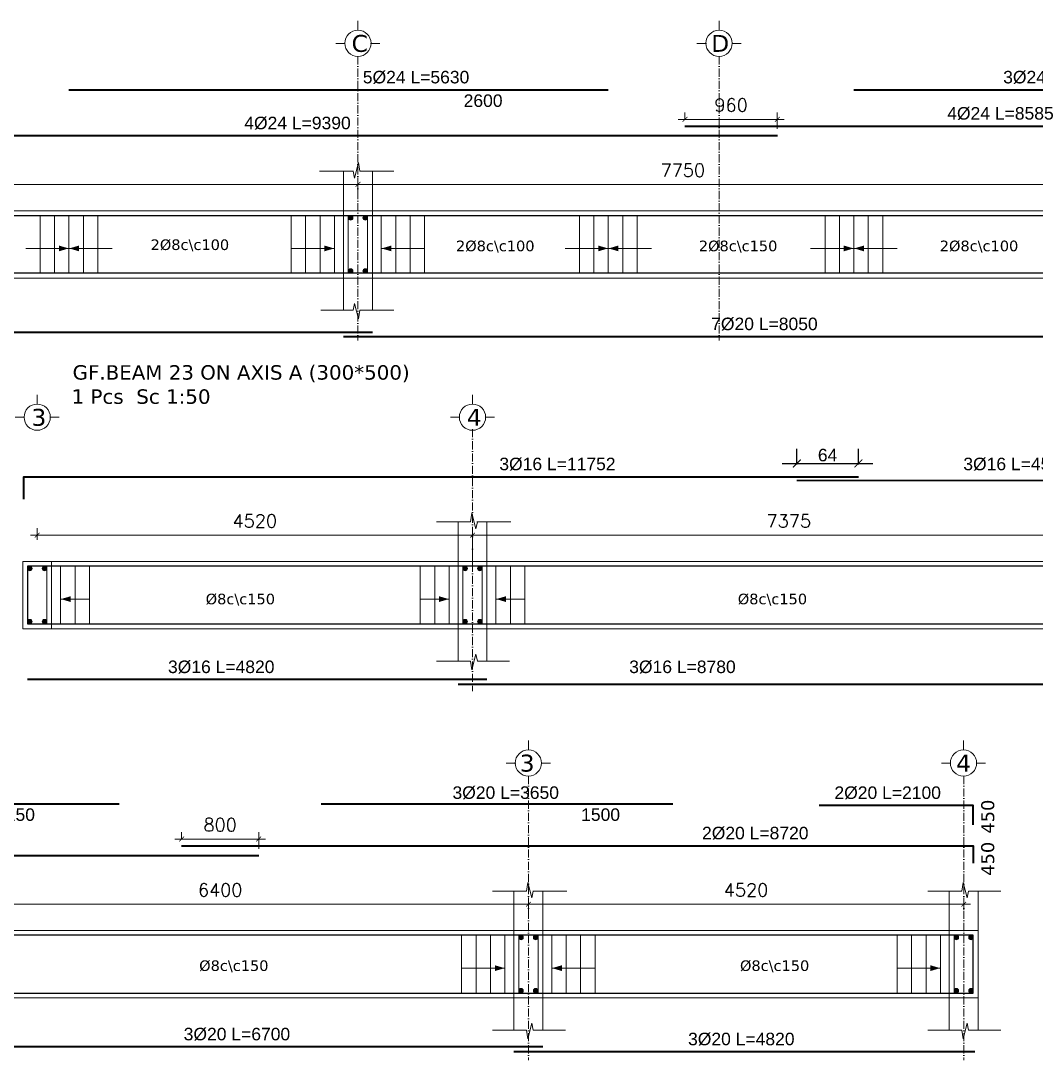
# Model space of a CAD drawing. Header units: inches. Extents: x -26151 to 62940, y -10194 to 246332.
# Drawn here: x 1699 to 2753, y 113458 to 114537 of the extents above; entities that cross this region are included whole.
import ezdxf

# ---------------------------------------------------------------- set-up
doc = ezdxf.new("R2010")
doc.units = ezdxf.units.IN
doc.header["$LTSCALE"] = 0.7
doc.header["$MEASUREMENT"] = 0
doc.linetypes.add('ACAD_ISO10W100', pattern=[18, 12, -3, 0, -3])
doc.layers.get('0').update_dxf_attribs({"lineweight": 13})
doc.layers.get('Defpoints').update_dxf_attribs({"lineweight": 5})
for name, color, linetype, lineweight in [('axis', 254, 'ACAD_ISO10W100', 9), ('BEAM FRAME', 5, 'Continuous', 18), ('COLUMN', 4, 'Continuous', 20), ('elevline', 30, 'Continuous', 20), ('FRAME 070', 5, 'Continuous', 60), ('hach', 9, 'Continuous', 9), ('hatch', 9, 'Continuous', 9), ('renforcment', 141, 'Continuous', 40), ('tex', 3, 'Continuous', 25), ('TEXT', 3, 'Continuous', 25), ('top rein. extension', 50, 'Continuous', 20), ('top renforcment', 7, 'Continuous', 40)]:
    doc.layers.add(name, color=color, linetype=linetype, lineweight=lineweight)
doc.styles.add('100', font='romans.shx', dxfattribs={"height": 13.5})
doc.styles.add('romanc', font='verdana.ttf', dxfattribs={"height": 250})
doc.styles.get("Standard").update_dxf_attribs({"font": 'arial.ttf', "height": 13})
doc.dimstyles.new('100', dxfattribs={"dimtxt": 13.5, "dimasz": 5, "dimexe": 7, "dimexo": 7, "dimgap": 8, "dimtad": 1, "dimdec": 0, "dimlfac": 10, "dimzin": 4, "dimdsep": 46, "dimtxsty": '100', "dimblk": 'ARCHTICK', "dimcen": 0.09, "dimdle": 7, "dimclrd": 1, "dimclre": 8, "dimclrt": 2, "dimadec": 0, "dimazin": 1, "dimtfac": 1, "dimtdec": 0, "dimtix": 1, "dimtofl": 0, "dimtmove": 0, "dimatfit": 3, "dimldrblk": 'ARCHTICK', "dimfxl": 0, "dimtolj": 1, "dimtzin": 0, "dimlwd": -1, "dimlwe": -1, "dimarcsym": 0})
doc.dimstyles.get("Standard").update_dxf_attribs({"dimtxt": 13, "dimasz": 5, "dimexe": 0.18, "dimexo": 0.0625, "dimgap": 6, "dimtad": 1, "dimdec": 0, "dimlfac": 10, "dimzin": 0, "dimdsep": 46, "dimtxsty": 'Standard', "dimblk": 'ARCHTICK', "dimcen": 0.09, "dimse1": 1, "dimse2": 1, "dimclrd": 1, "dimclre": 7, "dimclrt": 3, "dimadec": 0, "dimazin": 0, "dimtfac": 1, "dimtdec": 0, "dimtix": 1, "dimtofl": 0, "dimtmove": 0, "dimatfit": 3, "dimldrblk": 'ARCHTICK', "dimfxl": 0, "dimtolj": 1, "dimtzin": 0, "dimarcsym": 0})
doc.dimstyles.new('STANDARD$0', dxfattribs={"dimscale": 0, "dimtxt": 50, "dimasz": 8, "dimexe": 15, "dimexo": 0.0625, "dimgap": 2, "dimtad": 1, "dimdec": 0, "dimzin": 0, "dimdsep": 46, "dimtxsty": 'Standard', "dimblk1": 'ARCHTICK', "dimblk2": 'ARCHTICK', "dimsah": 1, "dimcen": 0.09, "dimdle": 15, "dimclrd": 3, "dimclre": 3, "dimclrt": 3, "dimazin": 0, "dimtfac": 1, "dimtdec": 0, "dimtofl": 0, "dimtmove": 1, "dimatfit": 3, "dimldrblk": 'ARCHTICK', "dimfxl": 0, "dimtolj": 1, "dimtzin": 0, "dimarcsym": 0})

# ---------------------------------------------------------------- blocks, each defined once
blk = doc.blocks.new('*D889')
at = {"layer": 'Defpoints', "color": 0, "transparency": 16777216}
for p in [(1596.8, 114417.6, -167.8), (2496.9, 114417.6, -221.1), (2496.9, 114417.6)]:
    blk.add_point(p, dxfattribs=at)
at = {"layer": 'TEXT', "color": 3, "transparency": 16777216, "insert": (1986.1, 114430.6), "char_height": 13, "attachment_point": 5}
blk.add_mtext('\\A1;4%%C24 L=9390', dxfattribs=at)
blk = doc.blocks.new('_ArchTick')
at = {"color": 0, "linetype": 'ByBlock', "lineweight": 0, "const_width": 0.15}
blk.add_lwpolyline([(-0.5, -0.5), (0.5, 0.5)], dxfattribs=at)
blk = doc.blocks.new('*D890')
at = {"color": 1, "transparency": 16777216}
blk.add_line((2055.8, 114367.1), (1131.8, 114367.1), dxfattribs=at)
at = {"color": 8, "transparency": 16777216}
for p, q in [((1138.8, 114361.1), (1138.8, 114374.1)), ((2048.8, 114360.5), (2048.8, 114374.1))]:
    blk.add_line(p, q, dxfattribs=at)
at = {"layer": 'Defpoints', "color": 0, "transparency": 16777216}
for p in [(1138.8, 114367.1), (1138.8, 114354.1), (2048.8, 114353.5)]:
    blk.add_point(p, dxfattribs=at)
at = {"color": 1, "transparency": 16777216, "xscale": 5, "yscale": 5, "zscale": 5, "rotation": 180}
blk.add_blockref('_ArchTick', (1138.8, 114367.1), dxfattribs=at)
at = {"color": 1, "transparency": 16777216, "xscale": 5, "yscale": 5, "zscale": 5}
blk.add_blockref('_ArchTick', (2048.8, 114367.1), dxfattribs=at)
at = {"color": 2, "transparency": 16777216, "insert": (1593.8, 114381.8), "char_height": 13.5, "attachment_point": 5, "style": '100'}
blk.add_mtext('\\A1;9100', dxfattribs=at)
blk = doc.blocks.new('*D892')
at = {"color": 1, "transparency": 16777216}
blk.add_line((2041.8, 114367.1), (2830.8, 114367.1), dxfattribs=at)
at = {"color": 8, "transparency": 16777216}
for p, q in [((2048.8, 114360.5), (2048.8, 114374.1)), ((2823.8, 114357.3), (2823.8, 114374.1))]:
    blk.add_line(p, q, dxfattribs=at)
at = {"layer": 'Defpoints', "color": 0, "transparency": 16777216}
for p in [(2823.8, 114367.1), (2048.8, 114353.5), (2823.8, 114350.3)]:
    blk.add_point(p, dxfattribs=at)
at = {"color": 1, "transparency": 16777216, "xscale": 5, "yscale": 5, "zscale": 5, "rotation": 180}
blk.add_blockref('_ArchTick', (2048.8, 114367.1), dxfattribs=at)
at = {"color": 1, "transparency": 16777216, "xscale": 5, "yscale": 5, "zscale": 5}
blk.add_blockref('_ArchTick', (2823.8, 114367.1), dxfattribs=at)
at = {"color": 2, "transparency": 16777216, "insert": (2386.2, 114381.8), "char_height": 13.5, "attachment_point": 5, "style": '100'}
blk.add_mtext('\\A1;7750', dxfattribs=at)
blk = doc.blocks.new('*D893')
at = {"layer": 'Defpoints', "color": 0, "transparency": 16777216}
for p in [(2033.8, 114209, -37100.9), (2033.8, 114209), (2833.8, 114209, -13870.6)]:
    blk.add_point(p, dxfattribs=at)
at = {"layer": 'TEXT', "color": 3, "transparency": 16777216, "insert": (2470.9, 114222), "char_height": 13, "attachment_point": 5}
blk.add_mtext('\\A1;7%%C20 L=8050', dxfattribs=at)
blk = doc.blocks.new('*D895')
at = {"layer": 'Defpoints', "color": 0, "transparency": 16777216}
for p in [(928.8, 114213.8, -37100.9), (928.8, 114213.8), (2058.8, 114213.8, -13652.7)]:
    blk.add_point(p, dxfattribs=at)
at = {"layer": 'TEXT', "color": 3, "transparency": 16777216, "insert": (1560.2, 114226.8), "char_height": 13, "attachment_point": 5}
blk.add_mtext('\\A1;7%%C20 L=11350', dxfattribs=at)
blk = doc.blocks.new('*D896')
at = {"layer": 'Defpoints', "color": 0, "transparency": 16777216}
for p in [(2416.9, 114427.6, -19.2), (2416.9, 114427.6), (3216.9, 114427.6, -167.8)]:
    blk.add_point(p, dxfattribs=at)
at = {"layer": 'TEXT', "color": 3, "transparency": 16777216, "insert": (2716, 114440.6), "char_height": 13, "attachment_point": 5}
blk.add_mtext('\\A1;4%%C24 L=8585', dxfattribs=at)
blk = doc.blocks.new('*D902')
at = {"layer": 'Defpoints', "color": 0, "transparency": 16777216}
for p in [(1748.8, 114465.2, -203.1), (1748.8, 114465.2), (2308.8, 114465.2, -189.9)]:
    blk.add_point(p, dxfattribs=at)
at = {"layer": 'TEXT', "color": 3, "transparency": 16777216, "insert": (2109.2, 114478.2), "char_height": 13, "attachment_point": 5}
blk.add_mtext('\\A1;5%%C24 L=5630', dxfattribs=at)
blk = doc.blocks.new('*D903')
at = {"layer": 'Defpoints', "color": 0, "transparency": 16777216}
for p in [(2048.8, 114463.6), (2308.8, 114463.6), (2308.8, 114441.2)]:
    blk.add_point(p, dxfattribs=at)
at = {"layer": 'TEXT', "color": 3, "transparency": 16777216, "insert": (2178.8, 114453.9), "char_height": 13, "attachment_point": 5}
blk.add_mtext('\\A1;2600', dxfattribs=at)
blk = doc.blocks.new('*D905')
at = {"layer": 'Defpoints', "color": 0, "transparency": 16777216}
for p in [(2563.8, 114465.2, -203.1), (2563.8, 114465.2), (3073.8, 114465.2, -189.9)]:
    blk.add_point(p, dxfattribs=at)
at = {"layer": 'TEXT', "color": 3, "transparency": 16777216, "insert": (2774.1, 114478.2), "char_height": 13, "attachment_point": 5}
blk.add_mtext('\\A1;3%%C24 L=5100', dxfattribs=at)
blk = doc.blocks.new('*D907')
at = {"color": 8, "transparency": 16777216}
for p, q in [((2388.3, 114434.6), (2388.3, 114441.6)), ((2484.3, 114424.6), (2484.3, 114441.6))]:
    blk.add_line(p, q, dxfattribs=at)
at = {"color": 1, "transparency": 16777216}
blk.add_line((2491.3, 114434.6), (2381.3, 114434.6), dxfattribs=at)
at = {"layer": 'Defpoints', "color": 0, "transparency": 16777216}
for p in [(2388.3, 114434.6), (2388.3, 114427.6), (2484.3, 114417.6)]:
    blk.add_point(p, dxfattribs=at)
at = {"color": 1, "transparency": 16777216, "xscale": 5, "yscale": 5, "zscale": 5, "rotation": 180}
blk.add_blockref('_ArchTick', (2388.3, 114434.6), dxfattribs=at)
at = {"color": 1, "transparency": 16777216, "xscale": 5, "yscale": 5, "zscale": 5}
blk.add_blockref('_ArchTick', (2484.3, 114434.6), dxfattribs=at)
at = {"color": 2, "transparency": 16777216, "insert": (2436.3, 114449.4), "char_height": 13.5, "attachment_point": 5, "style": '100'}
blk.add_mtext('\\A1;960', dxfattribs=at)
blk = doc.blocks.new('*D920')
at = {"color": 8, "transparency": 16777216}
for p, q in [((2167.8, 113966.4), (2167.8, 114010)), ((2905.3, 113984), (2905.3, 114010))]:
    blk.add_line(p, q, dxfattribs=at)
at = {"color": 1, "transparency": 16777216}
blk.add_line((2160.8, 114003), (2912.3, 114003), dxfattribs=at)
at = {"layer": 'Defpoints', "color": 0, "transparency": 16777216}
for p in [(2905.3, 114003), (2905.3, 113977), (2167.8, 113959.4)]:
    blk.add_point(p, dxfattribs=at)
at = {"color": 1, "transparency": 16777216, "xscale": 5, "yscale": 5, "zscale": 5, "rotation": 180}
blk.add_blockref('_ArchTick', (2167.8, 114003), dxfattribs=at)
at = {"color": 1, "transparency": 16777216, "xscale": 5, "yscale": 5, "zscale": 5}
blk.add_blockref('_ArchTick', (2905.3, 114003), dxfattribs=at)
at = {"color": 2, "transparency": 16777216, "insert": (2496.2, 114017.7), "char_height": 13.5, "attachment_point": 5, "style": '100'}
blk.add_mtext('\\A1;7375', dxfattribs=at)
blk = doc.blocks.new('*D921')
at = {"layer": 'Defpoints', "color": 0, "transparency": 16777216}
for p in [(1705.8, 113853, -13652.7), (2781, 113853, -37318.8), (2781, 113853)]:
    blk.add_point(p, dxfattribs=at)
at = {"layer": 'TEXT', "color": 3, "transparency": 16777216, "insert": (2385.8, 113866), "char_height": 13, "attachment_point": 5}
blk.add_mtext('\\A1;3%%C16 L=8780', dxfattribs=at)
blk = doc.blocks.new('*D922')
at = {"layer": 'Defpoints', "color": 0, "transparency": 16777216}
for p in [(1487.8, 114063.6, 264.3), (1487.8, 114063.6), (2663, 114063.6, -440.4)]:
    blk.add_point(p, dxfattribs=at)
at = {"layer": 'TEXT', "color": 3, "transparency": 16777216, "insert": (2256, 114076.6), "char_height": 13, "attachment_point": 5}
blk.add_mtext('\\A1;3%%C16 L=11752', dxfattribs=at)
blk = doc.blocks.new('*D923')
at = {"color": 8, "transparency": 16777216}
for p, q in [((1715.8, 113997.9), (1715.8, 114010)), ((2167.8, 113966.4), (2167.8, 114010))]:
    blk.add_line(p, q, dxfattribs=at)
at = {"color": 1, "transparency": 16777216}
blk.add_line((2174.8, 114003), (1708.8, 114003), dxfattribs=at)
at = {"layer": 'Defpoints', "color": 0, "transparency": 16777216}
for p in [(1715.8, 114003), (1715.8, 113990.9), (2167.8, 113959.4)]:
    blk.add_point(p, dxfattribs=at)
at = {"color": 1, "transparency": 16777216, "xscale": 5, "yscale": 5, "zscale": 5, "rotation": 180}
blk.add_blockref('_ArchTick', (1715.8, 114003), dxfattribs=at)
at = {"color": 1, "transparency": 16777216, "xscale": 5, "yscale": 5, "zscale": 5}
blk.add_blockref('_ArchTick', (2167.8, 114003), dxfattribs=at)
at = {"color": 2, "transparency": 16777216, "insert": (1941.8, 114017.7), "char_height": 13.5, "attachment_point": 5, "style": '100'}
blk.add_mtext('\\A1;4520', dxfattribs=at)
blk = doc.blocks.new('*D924')
at = {"layer": 'Defpoints', "color": 0, "transparency": 16777216}
for p in [(883.8, 113670.4, -218.4), (883.8, 113670.4), (1933.8, 113670.4, -167.8)]:
    blk.add_point(p, dxfattribs=at)
at = {"layer": 'TEXT', "color": 3, "transparency": 16777216, "insert": (1352.1, 113683.4), "char_height": 13, "attachment_point": 5}
blk.add_mtext('\\A1;2%%C20 L=10600', dxfattribs=at)
blk = doc.blocks.new('*D925')
at = {"color": 1, "transparency": 16777216}
blk.add_line((2218.8, 113619.8), (2684.8, 113619.8), dxfattribs=at)
at = {"color": 8, "transparency": 16777216}
for p, q in [((2225.8, 113613.3), (2225.8, 113626.8)), ((2677.8, 113613.9), (2677.8, 113626.8))]:
    blk.add_line(p, q, dxfattribs=at)
at = {"layer": 'Defpoints', "color": 0, "transparency": 16777216}
for p in [(2677.8, 113619.8), (2225.8, 113606.3), (2677.8, 113606.9)]:
    blk.add_point(p, dxfattribs=at)
at = {"color": 1, "transparency": 16777216, "xscale": 5, "yscale": 5, "zscale": 5, "rotation": 180}
blk.add_blockref('_ArchTick', (2225.8, 113619.8), dxfattribs=at)
at = {"color": 1, "transparency": 16777216, "xscale": 5, "yscale": 5, "zscale": 5}
blk.add_blockref('_ArchTick', (2677.8, 113619.8), dxfattribs=at)
at = {"color": 2, "transparency": 16777216, "insert": (2451.8, 113634.6), "char_height": 13.5, "attachment_point": 5, "style": '100'}
blk.add_mtext('\\A1;4520', dxfattribs=at)
blk = doc.blocks.new('*D926')
at = {"layer": 'Defpoints', "color": 0, "transparency": 16777216}
for p in [(1852.8, 113680.4, -157.8), (1852.8, 113680.4), (2738.8, 113680.4, -218.5)]:
    blk.add_point(p, dxfattribs=at)
at = {"layer": 'TEXT', "color": 3, "transparency": 16777216, "insert": (2461.4, 113693.4), "char_height": 13, "attachment_point": 5}
blk.add_mtext('\\A1;2%%C20 L=8720', dxfattribs=at)
blk = doc.blocks.new('*D942')
at = {"color": 1, "transparency": 16777216}
blk.add_line((1952.8, 113687.4), (1858.8, 113687.4), dxfattribs=at)
at = {"color": 8, "transparency": 16777216}
for p, q in [((1865.8, 113687.4), (1865.8, 113694.4)), ((1945.8, 113677.4), (1945.8, 113694.4))]:
    blk.add_line(p, q, dxfattribs=at)
at = {"layer": 'Defpoints', "color": 0, "transparency": 16777216}
for p in [(1865.8, 113687.4), (1865.8, 113680.4), (1945.8, 113670.4)]:
    blk.add_point(p, dxfattribs=at)
at = {"color": 1, "transparency": 16777216, "xscale": 5, "yscale": 5, "zscale": 5, "rotation": 180}
blk.add_blockref('_ArchTick', (1865.8, 113687.4), dxfattribs=at)
at = {"color": 1, "transparency": 16777216, "xscale": 5, "yscale": 5, "zscale": 5}
blk.add_blockref('_ArchTick', (1945.8, 113687.4), dxfattribs=at)
at = {"color": 2, "transparency": 16777216, "insert": (1905.8, 113702.2), "char_height": 13.5, "attachment_point": 5, "style": '100'}
blk.add_mtext('\\A1;800', dxfattribs=at)
blk = doc.blocks.new('*D927')
at = {"color": 1, "transparency": 16777216}
blk.add_line((2232.8, 113619.8), (1578.8, 113619.8), dxfattribs=at)
at = {"color": 8, "transparency": 16777216}
for p, q in [((1585.8, 113610.9), (1585.8, 113626.8)), ((2225.8, 113613.3), (2225.8, 113626.8))]:
    blk.add_line(p, q, dxfattribs=at)
at = {"layer": 'Defpoints', "color": 0, "transparency": 16777216}
for p in [(1585.8, 113619.8), (1585.8, 113603.9), (2225.8, 113606.3)]:
    blk.add_point(p, dxfattribs=at)
at = {"color": 1, "transparency": 16777216, "xscale": 5, "yscale": 5, "zscale": 5, "rotation": 180}
blk.add_blockref('_ArchTick', (1585.8, 113619.8), dxfattribs=at)
at = {"color": 1, "transparency": 16777216, "xscale": 5, "yscale": 5, "zscale": 5}
blk.add_blockref('_ArchTick', (2225.8, 113619.8), dxfattribs=at)
at = {"color": 2, "transparency": 16777216, "insert": (1905.8, 113634.6), "char_height": 13.5, "attachment_point": 5, "style": '100'}
blk.add_mtext('\\A1;6400', dxfattribs=at)
blk = doc.blocks.new('*D931')
at = {"layer": 'Defpoints', "color": 0, "transparency": 16777216}
for p in [(1575.8, 113471.7, -13652.7), (2235.8, 113471.7, -37100.9), (2235.8, 113471.7)]:
    blk.add_point(p, dxfattribs=at)
at = {"layer": 'TEXT', "color": 3, "transparency": 16777216, "insert": (1923.2, 113484.7), "char_height": 13, "attachment_point": 5}
blk.add_mtext('\\A1;3%%C20 L=6700', dxfattribs=at)
blk = doc.blocks.new('*D933')
at = {"layer": 'Defpoints', "color": 0, "transparency": 16777216}
for p in [(2217.8, 113466.6, -13652.7), (2689.5, 113466.6, -37100.9), (2689.5, 113466.6)]:
    blk.add_point(p, dxfattribs=at)
at = {"layer": 'TEXT', "color": 3, "transparency": 16777216, "insert": (2446.9, 113479.6), "char_height": 13, "attachment_point": 5}
blk.add_mtext('\\A1;3%%C20 L=4820', dxfattribs=at)
blk = doc.blocks.new('*D934')
at = {"layer": 'Defpoints', "color": 0, "transparency": 16777216}
for p in [(2527.8, 113722.3, -209.5), (2737.8, 113722.3, -218.4), (2737.8, 113722.3)]:
    blk.add_point(p, dxfattribs=at)
at = {"layer": 'TEXT', "color": 3, "transparency": 16777216, "insert": (2598.9, 113735.3), "char_height": 13, "attachment_point": 5}
blk.add_mtext('\\A1;2%%C20 L=2100', dxfattribs=at)
blk = doc.blocks.new('*D935')
at = {"layer": 'Defpoints', "color": 0, "transparency": 16777216}
for p in [(1435.8, 113724, -203.1), (1435.8, 113722.4), (1800.8, 113724, -189.9)]:
    blk.add_point(p, dxfattribs=at)
at = {"layer": 'TEXT', "color": 3, "transparency": 16777216, "insert": (1621.9, 113735.4), "char_height": 13, "attachment_point": 5}
blk.add_mtext('\\A1;3%%C20 L=3650', dxfattribs=at)
blk = doc.blocks.new('*D936')
at = {"layer": 'Defpoints', "color": 0, "transparency": 16777216}
for p in [(1585.8, 113722.4), (1800.8, 113722.4), (1800.8, 113700)]:
    blk.add_point(p, dxfattribs=at)
at = {"layer": 'TEXT', "color": 3, "transparency": 16777216, "insert": (1693.3, 113712.7), "char_height": 13, "attachment_point": 5}
blk.add_mtext('\\A1;2150', dxfattribs=at)
blk = doc.blocks.new('*D937')
at = {"layer": 'Defpoints', "color": 0, "transparency": 16777216}
for p in [(2010.8, 113724, -203.1), (2010.8, 113722.4), (2375.8, 113724, -189.9)]:
    blk.add_point(p, dxfattribs=at)
at = {"layer": 'TEXT', "color": 3, "transparency": 16777216, "insert": (2202.3, 113735.4), "char_height": 13, "attachment_point": 5}
blk.add_mtext('\\A1;3%%C20 L=3650', dxfattribs=at)
blk = doc.blocks.new('*D938')
at = {"layer": 'Defpoints', "color": 0, "transparency": 16777216}
for p in [(2225.8, 113722.4), (2375.8, 113722.4), (2375.8, 113700)]:
    blk.add_point(p, dxfattribs=at)
at = {"layer": 'TEXT', "color": 3, "transparency": 16777216, "insert": (2300.8, 113712.7), "char_height": 13, "attachment_point": 5}
blk.add_mtext('\\A1;1500', dxfattribs=at)
blk = doc.blocks.new('*D1873')
at = {"layer": 'Defpoints', "color": 0, "transparency": 16777216}
for p in [(2568.5, 114077.4), (2504.5, 114042.6), (2568.5, 114046.6)]:
    blk.add_point(p, dxfattribs=at)
at = {"layer": 'hach', "color": 3, "lineweight": -2, "transparency": 16777216}
for p, q in [((2504.5, 114076.2), (2504.5, 114092.4)), ((2568.5, 114076.2), (2568.5, 114092.4)), ((2489.5, 114077.4), (2583.5, 114077.4))]:
    blk.add_line(p, q, dxfattribs=at)
at = {"layer": 'hach', "color": 3, "lineweight": -2, "transparency": 16777216, "xscale": 8, "yscale": 8, "zscale": 8, "rotation": 180}
blk.add_blockref('_ArchTick', (2504.5, 114077.4), dxfattribs=at)
at = {"layer": 'hach', "color": 3, "lineweight": -2, "transparency": 16777216, "xscale": 8, "yscale": 8, "zscale": 8}
blk.add_blockref('_ArchTick', (2568.5, 114077.4), dxfattribs=at)
at = {"layer": 'hach', "color": 3, "transparency": 16777216, "insert": (2536.5, 114086), "char_height": 13, "attachment_point": 5}
blk.add_mtext('\\A1;64', dxfattribs=at)
blk = doc.blocks.new('*D1874')
at = {"layer": 'Defpoints', "color": 0, "transparency": 16777216}
for p in [(1964.5, 114063.6, 264.3), (1964.5, 114063.6), (3139.7, 114063.6, -440.4)]:
    blk.add_point(p, dxfattribs=at)
at = {"layer": 'TEXT', "color": 3, "transparency": 16777216, "insert": (2732.7, 114076.6), "char_height": 13, "attachment_point": 5}
blk.add_mtext('\\A1;3%%C16 L=4560', dxfattribs=at)
blk = doc.blocks.new('*D1875')
at = {"layer": 'Defpoints', "color": 0, "transparency": 16777216}
for p in [(1226.9, 113853, -13652.7), (2302.1, 113853, -37318.8), (2302.1, 113853)]:
    blk.add_point(p, dxfattribs=at)
at = {"layer": 'TEXT', "color": 3, "transparency": 16777216, "insert": (1906.9, 113866), "char_height": 13, "attachment_point": 5}
blk.add_mtext('\\A1;3%%C16 L=4820', dxfattribs=at)

msp = doc.modelspace()

# ---------------------------------------------------------------- hatches: boundary and pattern name
at = {"layer": 'elevline'}
for points in [[(2043.57, 114332.38, 1), (2038.81, 114332.38, 1)], [(2054.05, 114332.38, -1), (2058.81, 114332.38, -1)], [(2043.57, 114277.13, -1), (2038.81, 114277.13, -1)], [(2054.05, 114277.13, 1), (2058.81, 114277.13, 1)], [(1710.57, 113968.3, 1), (1705.81, 113968.3, 1)], [(1721.06, 113968.3, -1), (1725.81, 113968.3, -1)], [(2162.57, 113968.3, 1), (2157.81, 113968.3, 1)], [(2173.06, 113968.3, -1), (2177.81, 113968.3, -1)], [(1710.57, 113913.06, -1), (1705.81, 113913.06, -1)], [(1721.06, 113913.06, 1), (1725.81, 113913.06, 1)], [(2162.57, 113913.06, -1), (2157.81, 113913.06, -1)], [(2173.06, 113913.06, 1), (2177.81, 113913.06, 1)], [(2220.57, 113585.17, 1), (2215.81, 113585.17, 1)], [(2231.06, 113585.17, -1), (2235.81, 113585.17, -1)], [(2672.57, 113585.17, 1), (2667.81, 113585.17, 1)], [(2683.06, 113585.17, -1), (2687.81, 113585.17, -1)], [(2220.57, 113529.93, -1), (2215.81, 113529.93, -1)], [(2231.06, 113529.93, 1), (2235.81, 113529.93, 1)], [(2672.57, 113529.93, -1), (2667.81, 113529.93, -1)], [(2683.06, 113529.93, 1), (2687.81, 113529.93, 1)]]:
    msp.add_hatch(color=256, dxfattribs=at).paths.add_polyline_path(points)

# ---------------------------------------------------------------- linework, layer by layer
at = {"layer": 'axis'}
for p, q in [((2048.81, 114499.95, -156.28), (2048.81, 114205.02, -156.28)), ((2423.81, 114499.95, -156.28), (2423.81, 114205.02, -156.28)), ((2423.81, 114499.95, -156.28), (2423.81, 114205.02, -156.28)), ((2167.81, 114113.11), (2167.81, 113840.94)), ((2225.81, 113752.74), (2225.81, 113457.81)), ((2677.81, 113752.74), (2677.81, 113457.81))]:
    msp.add_line(p, q, dxfattribs=at)
at = {"layer": 'BEAM FRAME'}
for points, elevation in [([(3863.81, 114269.76), (928.81, 114269.76), (928.81, 114339.76), (3863.81, 114339.76)], 61.63), ([(1700.81, 113905.68), (2919.81, 113905.68), (2919.81, 113975.68), (1700.81, 113975.68)], 217.91), ([(928.81, 113522.55), (2692.81, 113522.55), (2692.81, 113592.55), (928.81, 113592.55)], 217.91)]:
    msp.add_lwpolyline(points, close=True, dxfattribs=dict(at, elevation=elevation))
at = {"layer": 'COLUMN', "lineweight": 20}
for p, q in [((2033.81, 114380.68, 61.63), (2033.81, 114339.76, 61.63)), ((2063.81, 114380.68, 61.63), (2063.81, 114339.76, 61.63)), ((2033.81, 114236.33, 61.63), (2033.81, 114269.76, 61.63)), ((2063.81, 114236.33, 61.63), (2063.81, 114269.76, 61.63)), ((2152.81, 114016.61, 217.91), (2152.81, 113975.68, 217.91)), ((2182.81, 114016.61, 217.91), (2182.81, 113975.68, 217.91)), ((2152.81, 113872.25, 217.91), (2152.81, 113905.68, 217.91)), ((2182.81, 113872.25, 217.91), (2182.81, 113905.68, 217.91)), ((2210.81, 113633.48, 217.91), (2210.81, 113592.55, 217.91)), ((2240.81, 113633.48, 217.91), (2240.81, 113592.55, 217.91)), ((2662.81, 113633.48, 217.91), (2662.81, 113592.55, 217.91)), ((2692.81, 113633.48, 217.91), (2692.81, 113592.55, 217.91)), ((2210.81, 113489.12, 217.91), (2210.81, 113522.55, 217.91)), ((2240.81, 113489.12, 217.91), (2240.81, 113522.55, 217.91)), ((2662.81, 113489.12, 217.91), (2662.81, 113522.55, 217.91)), ((2692.81, 113489.12, 217.91), (2692.81, 113522.55, 217.91))]:
    msp.add_line(p, q, dxfattribs=at)
at = {"layer": 'elevline'}
for p, q in [((1718.85, 114274.76, -156.28), (1718.85, 114334.76, -156.28)), ((1733.85, 114274.76, -156.28), (1733.85, 114334.76, -156.28)), ((1748.81, 114274.76, -156.28), (1748.81, 114334.76, -156.28)), ((1763.77, 114274.76, -156.28), (1763.77, 114334.76, -156.28)), ((1778.77, 114274.76, -156.28), (1778.77, 114334.76, -156.28)), ((1979.54, 114274.76, -156.28), (1979.54, 114334.76, -156.28)), ((1994.54, 114274.76, -156.28), (1994.54, 114334.76, -156.28)), ((2009.54, 114274.76, -156.28), (2009.54, 114334.76, -156.28)), ((2024.5, 114274.76, -156.28), (2024.5, 114334.76, -156.28)), ((2073.12, 114274.76, -156.28), (2073.12, 114334.76, -156.28)), ((2088.08, 114274.76, -156.28), (2088.08, 114334.76, -156.28)), ((2103.08, 114274.76, -156.28), (2103.08, 114334.76, -156.28)), ((2118.08, 114274.76, -156.28), (2118.08, 114334.76, -156.28)), ((2278.85, 114274.76, -156.28), (2278.85, 114334.76, -156.28)), ((2293.85, 114274.76, -156.28), (2293.85, 114334.76, -156.28)), ((2308.81, 114274.76, -156.28), (2308.81, 114334.76, -156.28)), ((2323.77, 114274.76, -156.28), (2323.77, 114334.76, -156.28)), ((2338.77, 114274.76, -156.28), (2338.77, 114334.76, -156.28)), ((2533.85, 114274.76, -156.28), (2533.85, 114334.76, -156.28)), ((2548.85, 114274.76, -156.28), (2548.85, 114334.76, -156.28)), ((2563.81, 114274.76, -156.28), (2563.81, 114334.76, -156.28)), ((2578.77, 114274.76, -156.28), (2578.77, 114334.76, -156.28)), ((2593.77, 114274.76, -156.28), (2593.77, 114334.76, -156.28)), ((1740.12, 113910.68), (1740.12, 113970.68)), ((1755.08, 113910.68), (1755.08, 113970.68)), ((1770.08, 113910.68), (1770.08, 113970.68)), ((2113.54, 113910.68), (2113.54, 113970.68)), ((2128.54, 113910.68), (2128.54, 113970.68)), ((2143.5, 113910.68), (2143.5, 113970.68)), ((2192.12, 113910.68), (2192.12, 113970.68)), ((2207.08, 113910.68), (2207.08, 113970.68)), ((2222.08, 113910.68), (2222.08, 113970.68)), ((2156.54, 113527.55), (2156.54, 113587.55)), ((2171.54, 113527.55), (2171.54, 113587.55)), ((2186.54, 113527.55), (2186.54, 113587.55)), ((2201.5, 113527.55), (2201.5, 113587.55)), ((2250.12, 113527.55), (2250.12, 113587.55)), ((2265.08, 113527.55), (2265.08, 113587.55)), ((2280.08, 113527.55), (2280.08, 113587.55)), ((2295.08, 113527.55), (2295.08, 113587.55)), ((2608.74, 113527.55), (2608.74, 113587.55)), ((2623.74, 113527.55), (2623.74, 113587.55)), ((2638.74, 113527.55), (2638.74, 113587.55)), ((2653.7, 113527.55), (2653.7, 113587.55)), ((2667.77, 113527.55), (2667.77, 113587.55))]:
    msp.add_line(p, q, dxfattribs=at)
for centre in [(2041.19, 114332.38, -156.28), (2056.43, 114332.38, -156.28), (2041.19, 114277.13, -156.28), (2056.43, 114277.13, -156.28), (1708.19, 113968.3), (1723.43, 113968.3), (2160.19, 113968.3), (2175.43, 113968.3), (1708.19, 113913.06), (1723.43, 113913.06), (2160.19, 113913.06), (2175.43, 113913.06), (2218.19, 113585.17), (2233.43, 113585.17), (2670.19, 113585.17), (2685.43, 113585.17), (2218.19, 113529.93), (2233.43, 113529.93), (2670.19, 113529.93), (2685.43, 113529.93)]:
    msp.add_circle(centre, 2.38, dxfattribs=at)
at = {"layer": 'FRAME 070', "lineweight": 20}
for p, q in [((2049.49, 114389.68, 61.63), (2045.31, 114373.61, 61.63)), ((2050.84, 114380.68, 61.63), (2049.49, 114389.68, 61.63)), ((2044.28, 114380.68, 61.63), (2008.93, 114380.68, 61.63)), ((2045.31, 114373.61, 61.63), (2043.8, 114380.68, 61.63)), ((2086.2, 114380.68, 61.63), (2050.84, 114380.68, 61.63)), ((2043.8, 114236.33, 61.63), (2010.41, 114236.33, 61.63)), ((2045.31, 114243.4, 61.63), (2043.8, 114236.33, 61.63)), ((2049.49, 114227.33, 61.63), (2045.31, 114243.4, 61.63)), ((2050.84, 114236.33, 61.63), (2049.49, 114227.33, 61.63)), ((2086.2, 114236.33, 61.63), (2050.84, 114236.33, 61.63)), ((2165.78, 114016.61, 217.91), (2167.13, 114025.61, 217.91)), ((2167.13, 114025.61, 217.91), (2171.31, 114009.53, 217.91)), ((2130.42, 114016.61, 217.91), (2165.78, 114016.61, 217.91)), ((2171.31, 114009.53, 217.91), (2172.82, 114016.61, 217.91)), ((2172.34, 114016.61, 217.91), (2207.7, 114016.61, 217.91)), ((2167.13, 113863.25, 217.91), (2171.31, 113879.33, 217.91)), ((2171.31, 113879.33, 217.91), (2172.82, 113872.25, 217.91)), ((2130.42, 113872.25, 217.91), (2165.78, 113872.25, 217.91)), ((2165.78, 113872.25, 217.91), (2167.13, 113863.25, 217.91)), ((2172.82, 113872.25, 217.91), (2206.21, 113872.25, 217.91)), ((2223.78, 113633.48, 217.91), (2225.13, 113642.48, 217.91)), ((2225.13, 113642.48, 217.91), (2229.31, 113626.4, 217.91)), ((2675.78, 113633.48, 217.91), (2677.13, 113642.48, 217.91)), ((2677.13, 113642.48, 217.91), (2681.31, 113626.4, 217.91)), ((2188.42, 113633.48, 217.91), (2223.78, 113633.48, 217.91)), ((2229.31, 113626.4, 217.91), (2230.82, 113633.48, 217.91)), ((2230.34, 113633.48, 217.91), (2265.7, 113633.48, 217.91)), ((2640.42, 113633.48, 217.91), (2675.78, 113633.48, 217.91)), ((2681.31, 113626.4, 217.91), (2682.82, 113633.48, 217.91)), ((2682.82, 113633.48, 217.91), (2716.21, 113633.48, 217.91)), ((2225.13, 113480.12, 217.91), (2229.31, 113496.2, 217.91)), ((2229.31, 113496.2, 217.91), (2230.82, 113489.12, 217.91)), ((2677.13, 113480.12, 217.91), (2681.31, 113496.2, 217.91)), ((2681.31, 113496.2, 217.91), (2682.82, 113489.12, 217.91)), ((2188.42, 113489.12, 217.91), (2223.78, 113489.12, 217.91)), ((2223.78, 113489.12, 217.91), (2225.13, 113480.12, 217.91)), ((2230.82, 113489.12, 217.91), (2264.21, 113489.12, 217.91)), ((2640.42, 113489.12, 217.91), (2675.78, 113489.12, 217.91)), ((2675.78, 113489.12, 217.91), (2677.13, 113480.12, 217.91)), ((2682.82, 113489.12, 217.91), (2716.21, 113489.12, 217.91))]:
    msp.add_line(p, q, dxfattribs=at)
at = {"layer": 'FRAME 070', "lineweight": 15, "elevation": -156.28}
msp.add_lwpolyline([(2063.81, 114269.76), (2033.81, 114269.76), (2033.81, 114339.76), (2063.81, 114339.76)], close=True, dxfattribs=at)
at = {"layer": 'FRAME 070', "lineweight": 15}
for points in [[(1700.81, 113905.68), (1730.81, 113905.68), (1730.81, 113975.68), (1700.81, 113975.68)], [(2152.81, 113905.68), (2182.81, 113905.68), (2182.81, 113975.68), (2152.81, 113975.68)], [(2210.81, 113522.55), (2240.81, 113522.55), (2240.81, 113592.55), (2210.81, 113592.55)], [(2662.81, 113522.55), (2692.81, 113522.55), (2692.81, 113592.55), (2662.81, 113592.55)]]:
    msp.add_lwpolyline(points, close=True, dxfattribs=at)
at = {"layer": 'hach', "color": 0}
msp.add_line((2504.51, 114059.49), (2915.31, 114059.49), dxfattribs=at)
at = {"layer": 'hach', "color": 0, "lineweight": 30}
msp.add_lwpolyline([(2504.51, 114059.49), (2915.31, 114059.49), (2915.31, 114036.49)], dxfattribs=at)
at = {"layer": 'hatch'}
for p, q in [((2048.81, 114536.92, -156.28), (2048.81, 114527.19, -156.28)), ((2423.81, 114536.92, -156.28), (2423.81, 114527.19, -156.28)), ((2025.89, 114513.45, -156.28), (2035.62, 114513.45, -156.28)), ((2071.73, 114513.45, -156.28), (2062, 114513.45, -156.28)), ((2400.89, 114513.45, -156.28), (2410.62, 114513.45, -156.28)), ((2446.73, 114513.45, -156.28), (2437, 114513.45, -156.28)), ((1715.81, 114148.72), (1715.81, 114138.99)), ((2167.81, 114148.72), (2167.81, 114138.99)), ((1692.89, 114125.24), (1702.62, 114125.24)), ((1738.74, 114125.24), (1729, 114125.24)), ((2144.89, 114125.24), (2154.62, 114125.24)), ((2190.74, 114125.24), (2181, 114125.24)), ((2225.81, 113789.72), (2225.81, 113779.98)), ((2677.61, 113789.72), (2677.61, 113779.98)), ((2202.89, 113766.24), (2212.62, 113766.24)), ((2248.74, 113766.24), (2239, 113766.24)), ((2654.69, 113766.24), (2664.42, 113766.24)), ((2700.54, 113766.24), (2690.8, 113766.24))]:
    msp.add_line(p, q, dxfattribs=at)
for centre in [(2048.81, 114513.57, -156.28), (2423.81, 114513.57, -156.28), (1715.81, 114125.37), (2167.81, 114125.37), (2225.81, 113766.36), (2677.61, 113766.36)]:
    msp.add_circle(centre, 13.62, dxfattribs=at)
at = {"layer": 'renforcment', "lineweight": -2}
for points, elevation in [([(3858.81, 114274.76), (933.81, 114274.76), (933.81, 114334.76), (3858.81, 114334.76)], 61.63), ([(1705.81, 113910.68), (2915.31, 113910.68), (2915.31, 113970.64), (1705.81, 113970.68)], 217.91), ([(933.81, 113527.55), (2687.81, 113527.55), (2687.81, 113587.55), (933.81, 113587.55)], 217.91)]:
    msp.add_lwpolyline(points, close=True, dxfattribs=dict(at, elevation=elevation))
at = {"layer": 'top rein. extension'}
for p, q in [((1748.81, 114300.59, -156.28), (1703.85, 114300.59, -156.28)), ((1748.81, 114300.59, -156.28), (1793.77, 114300.59, -156.28)), ((2024.5, 114300.59, -156.28), (1979.54, 114300.59, -156.28)), ((2073.12, 114300.59, -156.28), (2118.08, 114300.59, -156.28)), ((2308.81, 114300.59, -156.28), (2263.85, 114300.59, -156.28)), ((2308.81, 114300.59, -156.28), (2353.77, 114300.59, -156.28)), ((2563.81, 114300.59, -156.28), (2518.85, 114300.59, -156.28)), ((2563.81, 114300.59, -156.28), (2608.77, 114300.59, -156.28)), ((1740.12, 113936.52), (1770.08, 113936.52)), ((2143.5, 113936.52), (2113.54, 113936.52)), ((2192.12, 113936.52), (2222.08, 113936.52)), ((2201.5, 113553.39), (2156.54, 113553.39)), ((2250.12, 113553.39), (2295.08, 113553.39)), ((2653.7, 113553.39), (2608.74, 113553.39))]:
    msp.add_line(p, q, dxfattribs=at)
for points in [[(1738.34, 114303.59, -156.28), (1748.46, 114300.59, -156.28), (1738.34, 114297.59, -156.28)], [(1759.28, 114303.59, -156.28), (1749.16, 114300.59, -156.28), (1759.28, 114297.59, -156.28)], [(2014.02, 114303.59, -156.28), (2024.15, 114300.59, -156.28), (2014.02, 114297.59, -156.28)], [(2083.6, 114303.59, -156.28), (2073.47, 114300.59, -156.28), (2083.6, 114297.59, -156.28)], [(2298.34, 114303.59, -156.28), (2308.46, 114300.59, -156.28), (2298.34, 114297.59, -156.28)], [(2319.28, 114303.59, -156.28), (2309.16, 114300.59, -156.28), (2319.28, 114297.59, -156.28)], [(2553.34, 114303.59, -156.28), (2563.46, 114300.59, -156.28), (2553.34, 114297.59, -156.28)], [(2574.28, 114303.59, -156.28), (2564.16, 114300.59, -156.28), (2574.28, 114297.59, -156.28)], [(1750.6, 113939.52), (1740.47, 113936.52), (1750.6, 113933.52)], [(2133.03, 113939.52), (2143.15, 113936.52), (2133.03, 113933.52)], [(2202.6, 113939.52), (2192.47, 113936.52), (2202.6, 113933.52)], [(2191.03, 113556.39), (2201.15, 113553.39), (2191.03, 113550.39)], [(2260.6, 113556.39), (2250.47, 113553.39), (2260.6, 113550.39)], [(2643.23, 113556.39), (2653.35, 113553.39), (2643.23, 113550.39)]]:
    msp.add_solid(points, dxfattribs=at)
at = {"layer": 'top renforcment'}
for p, q in [((928.81, 114213.76, -156.28), (2063.81, 114213.76, -156.28)), ((2033.81, 114209.01, -156.28), (2838.81, 114209.01, -375.55)), ((2182.81, 113853.03, -96.67), (1705.81, 113853.03)), ((2915.31, 113848.03, -245.12), (2152.81, 113848.03, -90.59)), ((2240.81, 113471.67), (1570.81, 113471.67)), ((2689.51, 113466.56), (2210.81, 113466.56))]:
    msp.add_line(p, q, dxfattribs=at)
at = {"layer": 'top renforcment', "elevation": -156.28}
for points in [[(1748.81, 114465.19), (2308.81, 114465.19)], [(2563.81, 114465.19), (3073.81, 114465.19)], [(2388.31, 114427.63), (3246.81, 114427.63)], [(2484.31, 114417.63), (1545.81, 114417.63)]]:
    msp.add_lwpolyline(points, dxfattribs=at)
at = {"layer": 'top renforcment', "lineweight": 15, "elevation": -156.28}
msp.add_lwpolyline([(2058.81, 114274.76), (2038.81, 114274.76), (2038.81, 114334.76), (2058.81, 114334.76)], close=True, dxfattribs=at)
at = {"layer": 'top renforcment'}
for points in [[(1702.11, 114040.28), (1702.11, 114063.56), (2568.51, 114063.56)], [(1435.81, 113724), (1800.81, 113724)], [(2010.81, 113724), (2375.81, 113724)], [(2687.81, 113702.06), (2687.81, 113722.33), (2527.81, 113722.33)], [(1865.81, 113680.43), (2687.81, 113680.43), (2687.81, 113662.54)], [(933.81, 113650.15), (933.81, 113670.43), (1945.81, 113670.43)]]:
    msp.add_lwpolyline(points, dxfattribs=at)
at = {"layer": 'top renforcment', "lineweight": 15}
for points in [[(1705.81, 113910.68), (1725.81, 113910.68), (1725.81, 113970.68), (1705.81, 113970.68)], [(2157.81, 113910.68), (2177.81, 113910.68), (2177.81, 113970.68), (2157.81, 113970.68)], [(2215.81, 113527.55), (2235.81, 113527.55), (2235.81, 113587.55), (2215.81, 113587.55)], [(2667.81, 113527.55), (2687.81, 113527.55), (2687.81, 113587.55), (2667.81, 113587.55)]]:
    msp.add_lwpolyline(points, close=True, dxfattribs=at)

# ---------------------------------------------------------------- texts
at = {"layer": 'tex', "style": 'romanc'}
for s, p in [('2%%C8c\\c100', (1833.57, 114298.96, -156.28)), ('2%%C8c\\c100', (2150.66, 114297.69, -33592.46)), ('2%%C8c\\c150', (2402.8, 114297.69, -33592.46)), ('2%%C8c\\c100', (2652.96, 114297.69, -33592.46)), ('%%C8c\\c150', (1890.77, 113931.15, -33436.19)), ('%%C8c\\c150', (2443.25, 113931.15, -33436.19)), ('%%C8c\\c150', (1884, 113550.48, -33436.19)), ('%%C8c\\c150', (2445.53, 113550.48, -33436.19))]:
    msp.add_text(s, height=11, dxfattribs=at).set_placement(p)
at = {"layer": 'TEXT', "style": 'romanc'}
for s, height, p in [('C', 17.6, (2042.21, 114504.65, -156.28)), ('D', 17.6, (2415.69, 114504.65, -156.28)), ('GF.BEAM 23 ON AXIS A (300*500)', 15, (1752.57, 114164.39)), ('1 Pcs  Sc 1:50 ', 15, (1751.55, 114139.29)), ('3', 17.6, (1709.89, 114116.45)), ('4', 17.6, (2161.89, 114116.45)), ('3', 17.6, (2216.87, 113757.44)), ('4', 17.6, (2670.01, 113757.44))]:
    msp.add_text(s, height=height, dxfattribs=at).set_placement(p)
for p in [(2709.49, 113693, -73175.05), (2709.49, 113649.25, -73175.05)]:
    msp.add_text('450', height=13.5, rotation=90, dxfattribs=at).set_placement(p)

# ---------------------------------------------------------------- dimensions: what is measured, and where the dimension line sits
for base, p1, p2, picture, middle in [((2388.31, 114434.63, -156.28), (2484.31, 114417.63, -156.28), (2388.31, 114427.63, -156.28), '*D907', (2436.31, 114449.38, -156.28)), ((1865.81, 113687.43), (1945.81, 113670.43), (1865.81, 113680.43), '*D942', (1905.81, 113702.18))]:
    dim = msp.add_linear_dim(base=base, p1=p1, p2=p2, dimstyle='100')
    dim.commit()
    dim.dimension.update_dxf_attribs({"geometry": picture, "text_midpoint": middle})
for base, p1, p2, picture, middle in [((1138.81, 114367.05, -156.28), (2048.81, 114353.46, -156.28), (1138.81, 114354.06, -156.28), '*D890', (1593.81, 114367.05, -156.28)), ((1715.81, 114002.98), (2167.81, 113959.42), (1715.81, 113990.9), '*D923', (1941.81, 114002.98)), ((1585.81, 113619.85), (2225.81, 113606.26), (1585.81, 113603.94), '*D927', (1905.81, 113619.85))]:
    dim = msp.add_linear_dim(base=base, p1=p1, p2=p2, angle=180, dimstyle='100')
    dim.commit()
    dim.dimension.update_dxf_attribs({"geometry": picture, "text_midpoint": middle, "dimtype": 160})
for base, p1, p2, picture, middle in [((2823.81, 114367.05, -156.28), (2048.81, 114353.46, -156.28), (2823.81, 114350.34, -156.28), '*D892', (2386.16, 114367.05, -156.28)), ((2905.31, 114002.98), (2167.81, 113959.42), (2905.31, 113977.03), '*D920', (2496.21, 114002.98)), ((2677.81, 113619.85), (2225.81, 113606.26), (2677.81, 113606.85), '*D925', (2451.81, 113619.85))]:
    dim = msp.add_linear_dim(base=base, p1=p1, p2=p2, dimstyle='100')
    dim.commit()
    dim.dimension.update_dxf_attribs({"geometry": picture, "text_midpoint": middle, "dimtype": 160})
at = {"layer": 'hach', "color": 0}
dim = msp.add_linear_dim(base=(2568.51, 114077.4), p1=(2504.51, 114042.56), p2=(2568.51, 114046.63), dimstyle='STANDARD$0', override={"dimscale": 1, "dimfxl": 1.25}, dxfattribs=at)
dim.commit()
dim.dimension.update_dxf_attribs({"geometry": '*D1873', "text_midpoint": (2536.51, 114086.04)})
at = {"layer": 'TEXT'}
for base, p1, p2, angle, text, picture, middle in [((1748.81, 114465.19, -156.28), (2308.81, 114465.19, -346.16), (1748.81, 114465.19, -359.43), 180, '5%%C24 L=5630', '*D902', (2109.23, 114465.19, -156.28)), ((2563.81, 114465.19, -156.28), (3073.81, 114465.19, -346.16), (2563.81, 114465.19, -359.43), 180, '3%%C24 L=<>', '*D905', (2774.09, 114465.19, -156.28)), ((2416.85, 114427.63, -156.28), (3216.88, 114427.63, -324.04), (2416.85, 114427.63, -175.44), 180, '4%%C24 L=8585', '*D896', (2716.01, 114427.63, -156.28)), ((2496.85, 114417.63, -156.28), (1596.84, 114417.63, -324.04), (2496.85, 114417.63, -377.34), 0, '4%%C24 L=9390', '*D889', (1986.1, 114417.63, -156.28)), ((928.81, 114213.76, 12210.68), (2058.81, 114213.76, -1442), (928.81, 114213.76, -24890.2), 180, '7%%C20 L=11350', '*D895', (1560.22, 114213.76, 12210.68)), ((2033.81, 114209.01, 12210.68), (2833.81, 114209.01, -1659.9), (2033.81, 114209.01, -24890.2), 180, '7%%C20 L=8050', '*D893', (2470.95, 114209.01, 12210.68)), ((1487.82, 114063.56), (2663.02, 114063.56, -440.37), (1487.82, 114063.56, 264.29), 180, '3%%C16 L=<>', '*D922', (2256.02, 114063.56)), ((1964.52, 114063.56), (3139.72, 114063.56, -440.37), (1964.52, 114063.56, 264.29), 180, '3%%C16 L=4560', '*D1874', (2732.73, 114063.56)), ((2302.11, 113853.03, 12366.96), (1226.91, 113853.03, -1285.72), (2302.11, 113853.03, -24951.83), 0, '3%%C16 L=4820', '*D1875', (1906.85, 113853.03, 12366.96)), ((2781.01, 113853.03, 12366.96), (1705.81, 113853.03, -1285.72), (2781.01, 113853.03, -24951.83), 0, '3%%C16 L=8780', '*D921', (2385.76, 113853.03, 12366.96)), ((1435.81, 113722.44), (1800.81, 113724, -189.88), (1435.81, 113724, -203.15), 180, '3%%C20 L=<>', '*D935', (1621.86, 113722.44)), ((2010.81, 113722.44), (2375.81, 113724, -189.88), (2010.81, 113724, -203.15), 180, '3%%C20 L=<>', '*D937', (2202.31, 113722.44)), ((2737.81, 113722.33), (2527.81, 113722.33, -209.54), (2737.81, 113722.33, -218.39), 0, '2%%C20 L=<>', '*D934', (2598.91, 113722.33)), ((1852.78, 113680.43), (2738.81, 113680.43, -218.54), (1852.78, 113680.43, -157.78), 180, '2%%C20 L=8720', '*D926', (2461.44, 113680.43)), ((883.81, 113670.43), (1933.78, 113670.43, -167.76), (883.81, 113670.43, -218.39), 180, '2%%C20 L=10600', '*D924', (1352.07, 113670.43)), ((2235.81, 113471.67, 12366.96), (1575.81, 113471.67, -1285.72), (2235.81, 113471.67, -24733.92), 0, '3%%C20 L=6700', '*D931', (1923.2, 113471.67, 12366.96)), ((2689.51, 113466.56, 12366.96), (2217.81, 113466.56, -1285.72), (2689.51, 113466.56, -24733.92), 0, '3%%C20 L=4820', '*D933', (2446.86, 113466.56, 12366.96))]:
    dim = msp.add_linear_dim(base=base, p1=p1, p2=p2, angle=angle, text=text, dimstyle='Standard', override={"dimsd1": 1, "dimsd2": 1, "dimfxl": 0.1, "dimfxlon": 1}, dxfattribs=at)
    dim.commit()
    dim.dimension.update_dxf_attribs({"geometry": picture, "text_midpoint": middle, "dimtype": 161})
for base, p1, p2, picture, middle in [((2308.81, 114441.23, -156.28), (2048.81, 114463.62, -156.28), (2308.81, 114463.62, -156.28), '*D903', (2178.81, 114453.87, -156.28)), ((1800.81, 113700.04), (1585.81, 113722.43), (1800.81, 113722.43), '*D936', (1693.31, 113712.67)), ((2375.81, 113700.04), (2225.81, 113722.43), (2375.81, 113722.43), '*D938', (2300.81, 113712.67))]:
    dim = msp.add_linear_dim(base=base, p1=p1, p2=p2, dimstyle='Standard', override={"dimsd1": 1, "dimsd2": 1, "dimfxl": 0.1, "dimfxlon": 1}, dxfattribs=at)
    dim.commit()
    dim.dimension.update_dxf_attribs({"geometry": picture, "text_midpoint": middle})

doc.saveas('drawing.dxf')
